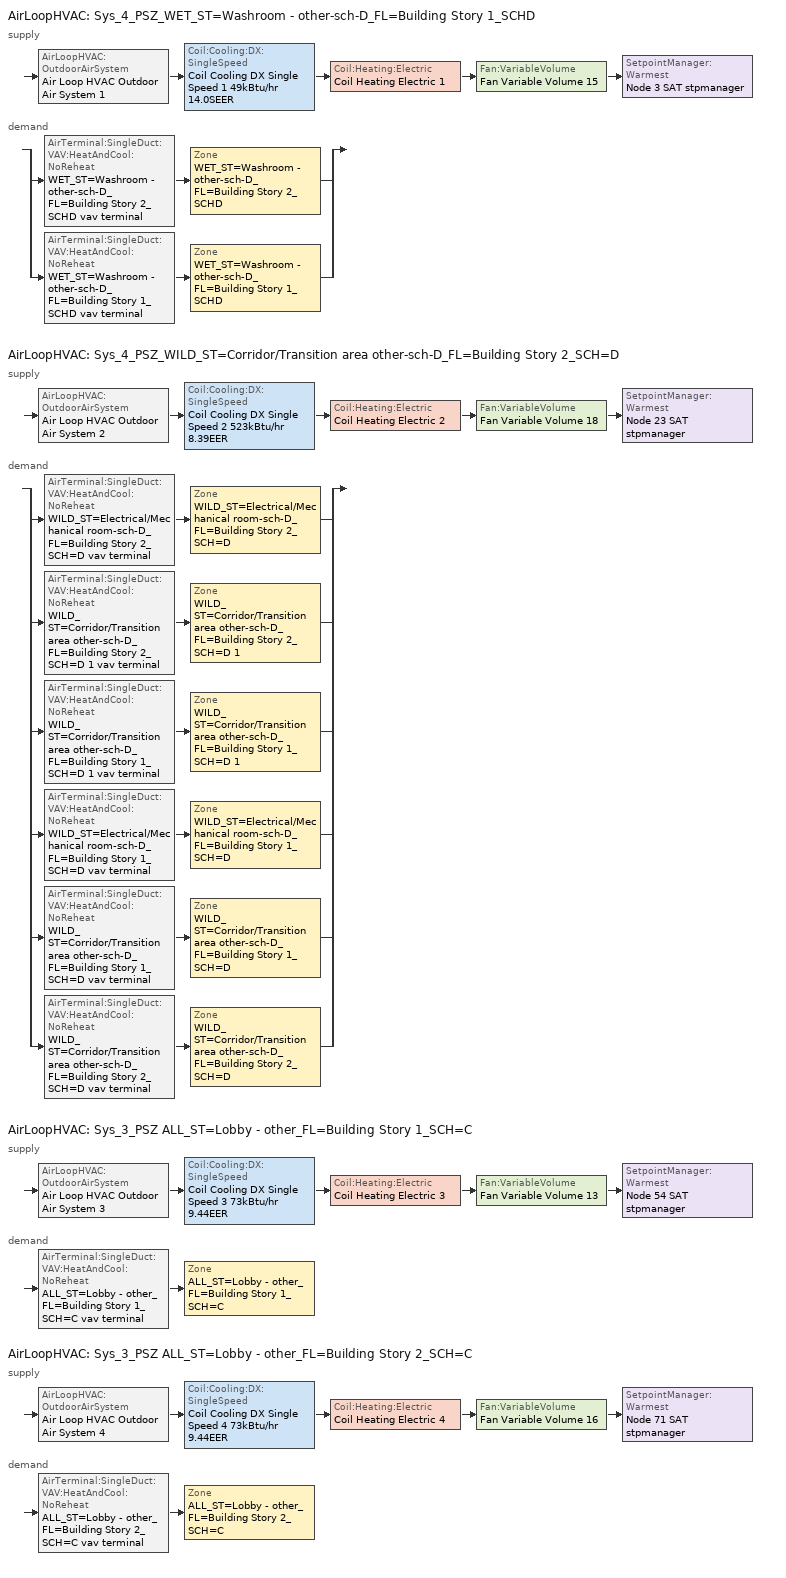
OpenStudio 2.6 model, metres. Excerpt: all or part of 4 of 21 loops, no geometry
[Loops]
AirLoopHVAC 'Sys_4_PSZ_WET_ST=Washroom - other-sch-D_FL=Building Story 1_SCHD'
 supply: AirLoopHVAC:OutdoorAirSystem 'Air Loop HVAC Outdoor Air System 1' > Coil:Cooling:DX:SingleSpeed 'Coil Cooling DX Single Speed 1 49kBtu/hr 14.0SEER' > Coil:Heating:Electric 'Coil Heating Electric 1' > Fan:VariableVolume 'Fan Variable Volume 15' > SetpointManager:Warmest 'Node 3 SAT stpmanager'
 demand: split
  | AirTerminal:SingleDuct:VAV:HeatAndCool:NoReheat 'WET_ST=Washroom - other-sch-D_FL=Building Story 2_SCHD vav terminal' > Zone 'WET_ST=Washroom - other-sch-D_FL=Building Story 2_SCHD'
  | AirTerminal:SingleDuct:VAV:HeatAndCool:NoReheat 'WET_ST=Washroom - other-sch-D_FL=Building Story 1_SCHD vav terminal' > Zone 'WET_ST=Washroom - other-sch-D_FL=Building Story 1_SCHD'
AirLoopHVAC 'Sys_4_PSZ_WILD_ST=Corridor/Transition area other-sch-D_FL=Building Story 2_SCH=D'
 supply: AirLoopHVAC:OutdoorAirSystem 'Air Loop HVAC Outdoor Air System 2' > Coil:Cooling:DX:SingleSpeed 'Coil Cooling DX Single Speed 2 523kBtu/hr 8.39EER' > Coil:Heating:Electric 'Coil Heating Electric 2' > Fan:VariableVolume 'Fan Variable Volume 18' > SetpointManager:Warmest 'Node 23 SAT stpmanager'
 demand: split
  | AirTerminal:SingleDuct:VAV:HeatAndCool:NoReheat 'WILD_ST=Electrical/Mechanical room-sch-D_FL=Building Story 2_SCH=D vav terminal' > Zone 'WILD_ST=Electrical/Mechanical room-sch-D_FL=Building Story 2_SCH=D'
  | AirTerminal:SingleDuct:VAV:HeatAndCool:NoReheat 'WILD_ST=Corridor/Transition area other-sch-D_FL=Building Story 2_SCH=D 1 vav terminal' > Zone 'WILD_ST=Corridor/Transition area other-sch-D_FL=Building Story 2_SCH=D 1'
  | AirTerminal:SingleDuct:VAV:HeatAndCool:NoReheat 'WILD_ST=Corridor/Transition area other-sch-D_FL=Building Story 1_SCH=D 1 vav terminal' > Zone 'WILD_ST=Corridor/Transition area other-sch-D_FL=Building Story 1_SCH=D 1'
  | AirTerminal:SingleDuct:VAV:HeatAndCool:NoReheat 'WILD_ST=Electrical/Mechanical room-sch-D_FL=Building Story 1_SCH=D vav terminal' > Zone 'WILD_ST=Electrical/Mechanical room-sch-D_FL=Building Story 1_SCH=D'
  | AirTerminal:SingleDuct:VAV:HeatAndCool:NoReheat 'WILD_ST=Corridor/Transition area other-sch-D_FL=Building Story 1_SCH=D vav terminal' > Zone 'WILD_ST=Corridor/Transition area other-sch-D_FL=Building Story 1_SCH=D'
  | AirTerminal:SingleDuct:VAV:HeatAndCool:NoReheat 'WILD_ST=Corridor/Transition area other-sch-D_FL=Building Story 2_SCH=D vav terminal' > Zone 'WILD_ST=Corridor/Transition area other-sch-D_FL=Building Story 2_SCH=D'
AirLoopHVAC 'Sys_3_PSZ ALL_ST=Lobby - other_FL=Building Story 1_SCH=C'
 supply: AirLoopHVAC:OutdoorAirSystem 'Air Loop HVAC Outdoor Air System 3' > Coil:Cooling:DX:SingleSpeed 'Coil Cooling DX Single Speed 3 73kBtu/hr 9.44EER' > Coil:Heating:Electric 'Coil Heating Electric 3' > Fan:VariableVolume 'Fan Variable Volume 13' > SetpointManager:Warmest 'Node 54 SAT stpmanager'
 demand: AirTerminal:SingleDuct:VAV:HeatAndCool:NoReheat 'ALL_ST=Lobby - other_FL=Building Story 1_SCH=C vav terminal' > Zone 'ALL_ST=Lobby - other_FL=Building Story 1_SCH=C'
AirLoopHVAC 'Sys_3_PSZ ALL_ST=Lobby - other_FL=Building Story 2_SCH=C'
 supply: AirLoopHVAC:OutdoorAirSystem 'Air Loop HVAC Outdoor Air System 4' > Coil:Cooling:DX:SingleSpeed 'Coil Cooling DX Single Speed 4 73kBtu/hr 9.44EER' > Coil:Heating:Electric 'Coil Heating Electric 4' > Fan:VariableVolume 'Fan Variable Volume 16' > SetpointManager:Warmest 'Node 71 SAT stpmanager'
 demand: AirTerminal:SingleDuct:VAV:HeatAndCool:NoReheat 'ALL_ST=Lobby - other_FL=Building Story 2_SCH=C vav terminal' > Zone 'ALL_ST=Lobby - other_FL=Building Story 2_SCH=C'
[Sizing:Zone] Zone Cooling Design Supply Air Temperature Input Method=SupplyAirTemperature; Zone Cooling Design Supply Air Temperature {C}=13; Zone Cooling Design Supply Air Temperature Difference {deltaC}=11.11; Zone Heating Design Supply Air Temperature Input Method=SupplyAirTemperature; Zone Heating Design Supply Air Temperature {C}=43; Zone Heating Design Supply Air Temperature Difference {deltaC}=11.11; Zone Cooling Design Supply Air Humidity Ratio {kg-H2O/kg-air}=0.0085; Zone Heating Design Supply Air Humidity Ratio {kg-H2O/kg-air}=0.008; Zone Heating Sizing Factor=1.3; Zone Cooling Sizing Factor=1.1; Cooling Design Air Flow Method=DesignDay; Heating Design Air Flow Method=DesignDay; Account for Dedicated Outdoor Air System=No; Dedicated Outdoor Air System Control Strategy=NeutralSupplyAir; Dedicated Outdoor Air Low Setpoint Temperature for Design {C}=autosize; Dedicated Outdoor Air High Setpoint Temperature for Design {C}=autosize
WET_ST=Washroom - other-sch-D_FL=Building Story 1_SCHD; WET_ST=Washroom - other-sch-D_FL=Building Story 2_SCHD; ALL_ST=Lobby - other_FL=Building Story 1_SCH=C; ALL_ST=Lobby - other_FL=Building Story 2_SCH=C; WILD_ST=Corridor/Transition area other-sch-D_FL=Building Story 2_SCH=D; WILD_ST=Corridor/Transition area other-sch-D_FL=Building Story 1_SCH=D; WILD_ST=Corridor/Transition area other-sch-D_FL=Building Story 1_SCH=D 1; WILD_ST=Corridor/Transition area other-sch-D_FL=Building Story 2_SCH=D 1; WILD_ST=Electrical/Mechanical room-sch-D_FL=Building Story 1_SCH=D; WILD_ST=Electrical/Mechanical room-sch-D_FL=Building Story 2_SCH=D
[Zone equipment]
WET_ST=Washroom - other-sch-D_FL=Building Story 1_SCHD: WET_ST=Washroom - other-sch-D_FL=Building Story 1_SCHD erv doas, Zone HVAC Baseboard Convective Electric 1, WET_ST=Washroom - other-sch-D_FL=Building Story 1_SCHD vav terminal
WET_ST=Washroom - other-sch-D_FL=Building Story 2_SCHD: WET_ST=Washroom - other-sch-D_FL=Building Story 2_SCHD erv doas, Zone HVAC Baseboard Convective Electric 2, WET_ST=Washroom - other-sch-D_FL=Building Story 2_SCHD vav terminal
ALL_ST=Lobby - other_FL=Building Story 1_SCH=C: ALL_ST=Lobby - other_FL=Building Story 1_SCH=C erv doas, Zone HVAC Baseboard Convective Electric 9, ALL_ST=Lobby - other_FL=Building Story 1_SCH=C vav terminal
ALL_ST=Lobby - other_FL=Building Story 2_SCH=C: ALL_ST=Lobby - other_FL=Building Story 2_SCH=C erv doas, Zone HVAC Baseboard Convective Electric 10, ALL_ST=Lobby - other_FL=Building Story 2_SCH=C vav terminal
WILD_ST=Corridor/Transition area other-sch-D_FL=Building Story 2_SCH=D: WILD_ST=Corridor/Transition area other-sch-D_FL=Building Story 2_SCH=D erv doas, Zone HVAC Baseboard Convective Electric 3, WILD_ST=Corridor/Transition area other-sch-D_FL=Building Story 2_SCH=D vav terminal
WILD_ST=Corridor/Transition area other-sch-D_FL=Building Story 1_SCH=D: WILD_ST=Corridor/Transition area other-sch-D_FL=Building Story 1_SCH=D erv doas, Zone HVAC Baseboard Convective Electric 4, WILD_ST=Corridor/Transition area other-sch-D_FL=Building Story 1_SCH=D vav terminal
WILD_ST=Corridor/Transition area other-sch-D_FL=Building Story 1_SCH=D 1: WILD_ST=Corridor/Transition area other-sch-D_FL=Building Story 1_SCH=D 1 erv doas, Zone HVAC Baseboard Convective Electric 5, WILD_ST=Corridor/Transition area other-sch-D_FL=Building Story 1_SCH=D 1 vav terminal
WILD_ST=Corridor/Transition area other-sch-D_FL=Building Story 2_SCH=D 1: WILD_ST=Corridor/Transition area other-sch-D_FL=Building Story 2_SCH=D 1 erv doas, Zone HVAC Baseboard Convective Electric 6, WILD_ST=Corridor/Transition area other-sch-D_FL=Building Story 2_SCH=D 1 vav terminal
WILD_ST=Electrical/Mechanical room-sch-D_FL=Building Story 1_SCH=D: WILD_ST=Electrical/Mechanical room-sch-D_FL=Building Story 1_SCH=D erv doas, Zone HVAC Baseboard Convective Electric 7, WILD_ST=Electrical/Mechanical room-sch-D_FL=Building Story 1_SCH=D vav terminal
WILD_ST=Electrical/Mechanical room-sch-D_FL=Building Story 2_SCH=D: WILD_ST=Electrical/Mechanical room-sch-D_FL=Building Story 2_SCH=D erv doas, Zone HVAC Baseboard Convective Electric 8, WILD_ST=Electrical/Mechanical room-sch-D_FL=Building Story 2_SCH=D vav terminal
[AirLoopHVAC] Design Supply Air Flow Rate {m3/s}=AutoSize
Name | Availability Schedule
Sys_4_PSZ_WET_ST=Washroom - other-sch-D_FL=Building Story 1_SCHD | Sys_4_PSZ_WET_ST=Washroom - other-sch-D_FL=Building Story 1_SCHD Occ Sch
Sys_4_PSZ_WILD_ST=Corridor/Transition area other-sch-D_FL=Building Story 2_SCH=D | Sys_4_PSZ_WILD_ST=Corridor/Transition area other-sch-D_FL=Building Story 2_SCH=D Occ Sch
Sys_3_PSZ ALL_ST=Lobby - other_FL=Building Story 1_SCH=C | Sys_3_PSZ ALL_ST=Lobby - other_FL=Building Story 1_SCH=C Occ Sch
Sys_3_PSZ ALL_ST=Lobby - other_FL=Building Story 2_SCH=C | Sys_3_PSZ ALL_ST=Lobby - other_FL=Building Story 2_SCH=C Occ Sch
[Sizing:System] Type of Load to Size On=Sensible; Design Outdoor Air Flow Rate {m3/s}=Autosize; Minimum System Air Flow Ratio=1; Preheat Design Temperature {C}=7; Preheat Design Humidity Ratio {kg-H2O/kg-Air}=0.008; Precool Design Temperature {C}=13; Precool Design Humidity Ratio {kg-H2O/kg-Air}=0.008; Central Cooling Design Supply Air Temperature {C}=13; Central Heating Design Supply Air Temperature {C}=43; Sizing Option=NonCoincident; 100% Outdoor Air in Cooling=No; 100% Outdoor Air in Heating=No; Central Cooling Design Supply Air Humidity Ratio {kg-H2O/kg-Air}=0.0085; Central Heating Design Supply Air Humidity Ratio {kg-H2O/kg-Air}=0.008; Cooling Design Air Flow Method=DesignDay; Cooling Design Air Flow Rate {m3/s}=0; Heating Design Air Flow Method=DesignDay; Heating Design Air Flow Rate {m3/s}=0; System Outdoor Air Method=ZoneSum; Zone Maximum Outdoor Air Fraction=1; Cooling Supply Air Flow Rate Per Floor Area {m3/s-m2}=0.00996765; Cooling Fraction of Autosized Cooling Supply Air Flow Rate=1; Cooling Supply Air Flow Rate Per Unit Cooling Capacity {m3/s-W}=3.94755e-05; Heating Supply Air Flow Rate Per Floor Area {m3/s-m2}=0.00996765; Heating Fraction of Autosized Heating Supply Air Flow Rate=1; Heating Fraction of Autosized Cooling Supply Air Flow Rate=1; Heating Supply Air Flow Rate Per Unit Heating Capacity {m3/s-W}=3.15882e-05; Cooling Design Capacity Method=CoolingDesignCapacity; Cooling Design Capacity {W}=autosize; Cooling Design Capacity Per Floor Area {W/m2}=234.7; Fraction of Autosized Cooling Design Capacity=1; Heating Design Capacity Method=HeatingDesignCapacity; Heating Design Capacity {W}=autosize; Heating Design Capacity Per Floor Area {W/m2}=157; Fraction of Autosized Heating Design Capacity=1; Central Cooling Capacity Control Method=OnOff
Sys_4_PSZ_WET_ST=Washroom - other-sch-D_FL=Building Story 1_SCHD; Sys_4_PSZ_WILD_ST=Corridor/Transition area other-sch-D_FL=Building Story 2_SCH=D; Sys_3_PSZ ALL_ST=Lobby - other_FL=Building Story 1_SCH=C; Sys_3_PSZ ALL_ST=Lobby - other_FL=Building Story 2_SCH=C
[Coil:Heating:Electric] Availability Schedule=Always On Discrete
Coil Heating Electric 1; Coil Heating Electric 2; Coil Heating Electric 3; Coil Heating Electric 4
[Coil:Cooling:DX:SingleSpeed] Availability Schedule=Always On Discrete; Rated Total Cooling Capacity {W}=autosize; Rated Sensible Heat Ratio=autosize; Rated Air Flow Rate {m3/s}=autosize; Rated Evaporator Fan Power Per Volume Flow Rate {W/(m3/s)}=773.3; Total Cooling Capacity Function of Temperature Curve=DXCOOL-NECB2011-REF-CAPFT; Total Cooling Capacity Function of Flow Fraction Curve=DXCOOL-NECB2011-REF-CAPFFLOW; Energy Input Ratio Function of Temperature Curve=DXCOOL-NECB2011-REF-COOLEIRFT; Energy Input Ratio Function of Flow Fraction Curve=DXCOOL-NECB2011-REF-COOLEIRFFLOW; Part Load Fraction Correlation Curve=DXCOOL-NECB2011-REF-COOLPLFFPLR; Condenser Type=AirCooled; Evaporative Condenser Effectiveness=0; Evaporative Condenser Air Flow Rate {m3/s}=Autosize; Evaporative Condenser Pump Rated Power Consumption {W}=Autosize; Crankcase Heater Capacity {W}=0; Maximum Outdoor Dry-Bulb Temperature for Crankcase Heater Operation {C}=0; Basin Heater Capacity {W/K}=0; Basin Heater Setpoint Temperature {C}=10
Name | Rated COP {W/W}
Coil Cooling DX Single Speed 1 49kBtu/hr 14.0SEER | 3.8248
Coil Cooling DX Single Speed 2 523kBtu/hr 8.39EER | 3.17999
Coil Cooling DX Single Speed 3 73kBtu/hr 9.44EER; Coil Cooling DX Single Speed 4 73kBtu/hr 9.44EER | 3.24491
[Controller:OutdoorAir] Minimum Outdoor Air Flow Rate {m3/s}=0; Maximum Outdoor Air Flow Rate {m3/s}=0; Economizer Control Action Type=ModulateFlow; Lockout Type=NoLockout; Minimum Limit Type=FixedMinimum; High Humidity Control=No; Heat Recovery Bypass Control Type=BypassWhenOAFlowGreaterThanMinimum
Name | Economizer Control Type | Economizer Maximum Limit Dry-Bulb Temperature {C} | Economizer Maximum Limit Enthalpy {J/kg} | Economizer Minimum Limit Dry-Bulb Temperature {C} | Minimum Outdoor Air Schedule | Controller Mechanical Ventilation
Controller Outdoor Air 1 | NoEconomizer | 28 | 64000 | -100 | Sys_4_PSZ_WET_ST=Washroom - other-sch-D_FL=Building Story 1_SCHD Occ Sch | Controller Mechanical Ventilation 1
Controller Outdoor Air 2 | DifferentialEnthalpy |  |  |  | Sys_4_PSZ_WILD_ST=Corridor/Transition area other-sch-D_FL=Building Story 2_SCH=D Occ Sch | Controller Mechanical Ventilation 2
Controller Outdoor Air 3 | DifferentialEnthalpy |  |  |  | Sys_3_PSZ ALL_ST=Lobby - other_FL=Building Story 1_SCH=C Occ Sch | Controller Mechanical Ventilation 3
Controller Outdoor Air 4 | DifferentialEnthalpy |  |  |  | Sys_3_PSZ ALL_ST=Lobby - other_FL=Building Story 2_SCH=C Occ Sch | Controller Mechanical Ventilation 4
[Controller:MechanicalVentilation] Availability Schedule=Always On Discrete; System Outdoor Air Method=ZoneSum
Controller Mechanical Ventilation 1; Controller Mechanical Ventilation 2; Controller Mechanical Ventilation 3; Controller Mechanical Ventilation 4
[AirLoopHVAC:OutdoorAirSystem]
Name | Controller
Air Loop HVAC Outdoor Air System 1 | Controller Outdoor Air 1
Air Loop HVAC Outdoor Air System 2 | Controller Outdoor Air 2
Air Loop HVAC Outdoor Air System 3 | Controller Outdoor Air 3
Air Loop HVAC Outdoor Air System 4 | Controller Outdoor Air 4
[ZoneHVAC:Baseboard:Convective:Electric] Availability Schedule=Always On Discrete; Nominal Capacity {W}=autosize; Efficiency=1
Zone HVAC Baseboard Convective Electric 1; Zone HVAC Baseboard Convective Electric 2; Zone HVAC Baseboard Convective Electric 3; Zone HVAC Baseboard Convective Electric 4; Zone HVAC Baseboard Convective Electric 5; Zone HVAC Baseboard Convective Electric 6; Zone HVAC Baseboard Convective Electric 7; Zone HVAC Baseboard Convective Electric 8; Zone HVAC Baseboard Convective Electric 9; Zone HVAC Baseboard Convective Electric 10
[HeatExchanger:AirToAir:SensibleAndLatent] Availability Schedule=Always On Discrete; Nominal Supply Air Flow Rate {m3/s}=autosize; Sensible Effectiveness at 100% Heating Air Flow=0.9; Latent Effectiveness at 100% Heating Air Flow=0.9; Sensible Effectiveness at 75% Heating Air Flow=0.9; Latent Effectiveness at 75% Heating Air Flow=0.9; Sensible Effectiveness at 100% Cooling Air Flow=0.9; Latent Effectiveness at 100% Cooling Air Flow=0.9; Sensible Effectiveness at 75% Cooling Air Flow=0.9; Latent Effectiveness at 75% Cooling Air Flow=0.9; Heat Exchanger Type=Rotary; Threshold Temperature {C}=-23.3; Initial Defrost Time Fraction=0.167
Name | Nominal Electric Power {W} | Supply Air Outlet Temperature Control | Frost Control Type | Rate of Defrost Time Fraction Increase {1/K} | Economizer Lockout
Sys_3_PSZ ALL_ST=Audience seating area permanent - auditorium_FL=Building Story 1_SCH=C ERV | 2966.94 | Yes | ExhaustOnly | 1.44 | Yes
Sys_3_PSZ ALL_ST=Classroom/Lecture hall/Training room other_FL=Building Story 1_SCH=D ERV; Sys_3_PSZ ALL_ST=Classroom/Lecture hall/Training room other_FL=Building Story 1_SCH=D 3 ERV; Sys_3_PSZ ALL_ST=Classroom/Lecture hall/Training room other_FL=Building Story 2_SCH=D ERV; Sys_3_PSZ ALL_ST=Classroom/Lecture hall/Training room other_FL=Building Story 2_SCH=D 3 ERV | 643.229 | Yes | ExhaustOnly | 1.44 | Yes
Sys_3_PSZ ALL_ST=Classroom/Lecture hall/Training room other_FL=Building Story 1_SCH=D 1 ERV; Sys_3_PSZ ALL_ST=Classroom/Lecture hall/Training room other_FL=Building Story 1_SCH=D 2 ERV; Sys_3_PSZ ALL_ST=Classroom/Lecture hall/Training room other_FL=Building Story 2_SCH=D 1 ERV; Sys_3_PSZ ALL_ST=Classroom/Lecture hall/Training room other_FL=Building Story 2_SCH=D 2 ERV | 2908.29 | Yes | ExhaustOnly | 1.44 | Yes
Sys_3_PSZ ALL_ST=Conference/Meeting/Multi-purpose room_FL=Building Story 1_SCH=C ERV | 755.069 | Yes | ExhaustOnly | 1.44 | Yes
Sys_3_PSZ ALL_ST=Food preparation area_FL=Building Story 1_SCH=B ERV | 262.571 | Yes | ExhaustOnly | 1.44 | Yes
Sys_3_PSZ ALL_ST=Gymnasium/Fitness centre playing area_FL=Building Story 1_SCH=B ERV | 2210.7 | Yes | ExhaustOnly | 1.44 | Yes
Sys_3_PSZ ALL_ST=Gymnasium/Fitness centre playing area_FL=Building Story 1_SCH=B 1 ERV | 1414.65 | Yes | ExhaustOnly | 1.44 | Yes
Sys_3_PSZ ALL_ST=Library reading area_FL=Building Story 2_SCH=C ERV | 570.492 | Yes | ExhaustOnly | 1.44 | Yes
Sys_3_PSZ ALL_ST=Lobby - other_FL=Building Story 1_SCH=C ERV; Sys_3_PSZ ALL_ST=Lobby - other_FL=Building Story 2_SCH=C ERV | 669.997 | Yes | ExhaustOnly | 1.44 | Yes
Sys_3_PSZ ALL_ST=Office enclosed <= 25 m2_FL=Building Story 1_SCH=A ERV; Sys_3_PSZ ALL_ST=Office enclosed <= 25 m2_FL=Building Story 2_SCH=A ERV | 210.944 | Yes | ExhaustOnly | 1.44 | Yes
Sys_4_PSZ_WET_ST=Washroom - other-sch-D_FL=Building Story 1_SCHD ERV | 141.851 | Yes | ExhaustOnly | 1.44 | Yes
Sys_4_PSZ_WILD_ST=Corridor/Transition area other-sch-D_FL=Building Story 2_SCH=D ERV | 1118.1 | Yes | ExhaustOnly | 1.44 | Yes
ALL_ST=Lobby - other_FL=Building Story 1_SCH=C erv hx; ALL_ST=Lobby - other_FL=Building Story 2_SCH=C erv hx | 669.997 | No | ExhaustAirRecirculation | 0.012 | No
WET_ST=Washroom - other-sch-D_FL=Building Story 2_SCHD erv hx; WET_ST=Washroom - other-sch-D_FL=Building Story 1_SCHD erv hx | 95.92574 | No | ExhaustAirRecirculation | 0.012 | No
WILD_ST=Electrical/Mechanical room-sch-D_FL=Building Story 2_SCH=D erv hx; WILD_ST=Electrical/Mechanical room-sch-D_FL=Building Story 1_SCH=D erv hx | 124.793 | No | ExhaustAirRecirculation | 0.012 | No
WILD_ST=Corridor/Transition area other-sch-D_FL=Building Story 2_SCH=D 1 erv hx; WILD_ST=Corridor/Transition area other-sch-D_FL=Building Story 1_SCH=D 1 erv hx | 259.946 | No | ExhaustAirRecirculation | 0.012 | No
WILD_ST=Corridor/Transition area other-sch-D_FL=Building Story 1_SCH=D erv hx; WILD_ST=Corridor/Transition area other-sch-D_FL=Building Story 2_SCH=D erv hx | 299.311 | No | ExhaustAirRecirculation | 0.012 | No
[SetpointManager:OutdoorAirPretreat] Minimum Setpoint Temperature {C}=-99; Maximum Setpoint Temperature {C}=99; Minimum Setpoint Humidity Ratio {kgWater/kgDryAir}=1e-05; Maximum Setpoint Humidity Ratio {kgWater/kgDryAir}=1
Setpoint Manager Outdoor Air Pretreat 1; Setpoint Manager Outdoor Air Pretreat 2; Setpoint Manager Outdoor Air Pretreat 3; Setpoint Manager Outdoor Air Pretreat 4; Setpoint Manager Outdoor Air Pretreat 5; Setpoint Manager Outdoor Air Pretreat 6; Setpoint Manager Outdoor Air Pretreat 7; Setpoint Manager Outdoor Air Pretreat 8; Setpoint Manager Outdoor Air Pretreat 9; Setpoint Manager Outdoor Air Pretreat 10
[Fan:VariableVolume] Availability Schedule=Always On Discrete; Fan Efficiency=0.7; Pressure Rise {Pa}=640; Maximum Flow Rate {m3/s}=Autosize; Fan Power Minimum Flow Rate Input Method=Fraction; Fan Power Minimum Flow Fraction=0.3; Fan Power Minimum Air Flow Rate {m3/s}=0; Motor Efficiency=0.9; Motor In Airstream Fraction=1; Fan Power Coefficient 1=0.0407599; Fan Power Coefficient 2=0.088045; Fan Power Coefficient 3=-0.0729261; Fan Power Coefficient 4=0.94374; Fan Power Coefficient 5=0
Fan Variable Volume 13; Fan Variable Volume 15; Fan Variable Volume 16; Fan Variable Volume 18
[SetpointManager:Warmest] Control Variable=Temperature; Minimum Setpoint Temperature {C}=12; Maximum Setpoint Temperature {C}=35; Strategy=MaximumTemperature
Node 54 SAT stpmanager; Node 3 SAT stpmanager; Node 71 SAT stpmanager; Node 23 SAT stpmanager
[AirTerminal:SingleDuct:VAV:HeatAndCool:NoReheat] Availability Schedule=Always On Discrete; Maximum Air Flow Rate {m3/s}=autosize; Zone Minimum Air Flow Fraction=0.05
ALL_ST=Lobby - other_FL=Building Story 1_SCH=C vav terminal; WET_ST=Washroom - other-sch-D_FL=Building Story 2_SCHD vav terminal; WET_ST=Washroom - other-sch-D_FL=Building Story 1_SCHD vav terminal; ALL_ST=Lobby - other_FL=Building Story 2_SCH=C vav terminal; WILD_ST=Electrical/Mechanical room-sch-D_FL=Building Story 2_SCH=D vav terminal; WILD_ST=Corridor/Transition area other-sch-D_FL=Building Story 2_SCH=D 1 vav terminal; WILD_ST=Corridor/Transition area other-sch-D_FL=Building Story 1_SCH=D 1 vav terminal; WILD_ST=Electrical/Mechanical room-sch-D_FL=Building Story 1_SCH=D vav terminal; WILD_ST=Corridor/Transition area other-sch-D_FL=Building Story 1_SCH=D vav terminal; WILD_ST=Corridor/Transition area other-sch-D_FL=Building Story 2_SCH=D vav terminal
[ZoneHVAC:EnergyRecoveryVentilator:Controller] Temperature High Limit {C}=19; Temperature Low Limit {C}=13; Exhaust Air Temperature Limit=NoExhaustAirTemperatureLimit; Exhaust Air Enthalpy Limit=NoExhaustAirEnthalpyLimit; Time of Day Economizer Flow Control Schedule=Always Off Discrete; High Humidity Control Flag=No; High Humidity Outdoor Air Flow Ratio=1; Control High Indoor Humidity Based on Outdoor Humidity Ratio=Yes
Name | Electronic Enthalpy Limit Curve
ALL_ST=Lobby - other_FL=Building Story 1_SCH=C erv contr | Curve Cubic 15
WET_ST=Washroom - other-sch-D_FL=Building Story 2_SCHD erv contr | Curve Cubic 17
WET_ST=Washroom - other-sch-D_FL=Building Story 1_SCHD erv contr | Curve Cubic 18
ALL_ST=Lobby - other_FL=Building Story 2_SCH=C erv contr | Curve Cubic 19
WILD_ST=Electrical/Mechanical room-sch-D_FL=Building Story 2_SCH=D erv contr | Curve Cubic 21
WILD_ST=Corridor/Transition area other-sch-D_FL=Building Story 2_SCH=D 1 erv contr | Curve Cubic 22
WILD_ST=Corridor/Transition area other-sch-D_FL=Building Story 1_SCH=D 1 erv contr | Curve Cubic 23
WILD_ST=Electrical/Mechanical room-sch-D_FL=Building Story 1_SCH=D erv contr | Curve Cubic 24
WILD_ST=Corridor/Transition area other-sch-D_FL=Building Story 1_SCH=D erv contr | Curve Cubic 25
WILD_ST=Corridor/Transition area other-sch-D_FL=Building Story 2_SCH=D erv contr | Curve Cubic 26
[Fan:OnOff] Availability Schedule=Always On Discrete; Fan Efficiency=0.75; Pressure Rise {Pa}=200; Maximum Flow Rate {m3/s}=autosize; Motor Efficiency=0.9; Motor In Airstream Fraction=1
Name | Fan Power Ratio Function of Speed Ratio Curve | Fan Efficiency Ratio Function of Speed Ratio Curve
ALL_ST=Lobby - other_FL=Building Story 1_SCH=C erv sup fan | Fan On Off Power Curve 26 | Fan On Off Efficiency Curve 26
ALL_ST=Lobby - other_FL=Building Story 1_SCH=C erv exh fan | Fan On Off Power Curve 27 | Fan On Off Efficiency Curve 27
WET_ST=Washroom - other-sch-D_FL=Building Story 2_SCHD erv sup fan | Fan On Off Power Curve 30 | Fan On Off Efficiency Curve 30
WET_ST=Washroom - other-sch-D_FL=Building Story 2_SCHD erv exh fan | Fan On Off Power Curve 31 | Fan On Off Efficiency Curve 31
WET_ST=Washroom - other-sch-D_FL=Building Story 1_SCHD erv sup fan | Fan On Off Power Curve 32 | Fan On Off Efficiency Curve 32
WET_ST=Washroom - other-sch-D_FL=Building Story 1_SCHD erv exh fan | Fan On Off Power Curve 33 | Fan On Off Efficiency Curve 33
ALL_ST=Lobby - other_FL=Building Story 2_SCH=C erv sup fan | Fan On Off Power Curve 34 | Fan On Off Efficiency Curve 34
ALL_ST=Lobby - other_FL=Building Story 2_SCH=C erv exh fan | Fan On Off Power Curve 35 | Fan On Off Efficiency Curve 35
WILD_ST=Electrical/Mechanical room-sch-D_FL=Building Story 2_SCH=D erv sup fan | Fan On Off Power Curve 38 | Fan On Off Efficiency Curve 38
WILD_ST=Electrical/Mechanical room-sch-D_FL=Building Story 2_SCH=D erv exh fan | Fan On Off Power Curve 39 | Fan On Off Efficiency Curve 39
WILD_ST=Corridor/Transition area other-sch-D_FL=Building Story 2_SCH=D 1 erv sup fan | Fan On Off Power Curve 40 | Fan On Off Efficiency Curve 40
WILD_ST=Corridor/Transition area other-sch-D_FL=Building Story 2_SCH=D 1 erv exh fan | Fan On Off Power Curve 41 | Fan On Off Efficiency Curve 41
WILD_ST=Corridor/Transition area other-sch-D_FL=Building Story 1_SCH=D 1 erv sup fan | Fan On Off Power Curve 42 | Fan On Off Efficiency Curve 42
WILD_ST=Corridor/Transition area other-sch-D_FL=Building Story 1_SCH=D 1 erv exh fan | Fan On Off Power Curve 43 | Fan On Off Efficiency Curve 43
WILD_ST=Electrical/Mechanical room-sch-D_FL=Building Story 1_SCH=D erv sup fan | Fan On Off Power Curve 44 | Fan On Off Efficiency Curve 44
WILD_ST=Electrical/Mechanical room-sch-D_FL=Building Story 1_SCH=D erv exh fan | Fan On Off Power Curve 45 | Fan On Off Efficiency Curve 45
WILD_ST=Corridor/Transition area other-sch-D_FL=Building Story 1_SCH=D erv sup fan | Fan On Off Power Curve 46 | Fan On Off Efficiency Curve 46
WILD_ST=Corridor/Transition area other-sch-D_FL=Building Story 1_SCH=D erv exh fan | Fan On Off Power Curve 47 | Fan On Off Efficiency Curve 47
WILD_ST=Corridor/Transition area other-sch-D_FL=Building Story 2_SCH=D erv sup fan | Fan On Off Power Curve 48 | Fan On Off Efficiency Curve 48
WILD_ST=Corridor/Transition area other-sch-D_FL=Building Story 2_SCH=D erv exh fan | Fan On Off Power Curve 49 | Fan On Off Efficiency Curve 49
[ZoneHVAC:EnergyRecoveryVentilator] Supply Air Flow Rate {m3/s}=autosize; Exhaust Air Flow Rate {m3/s}=autosize; Ventilation Rate per Occupant {m3/s-person}=0
Name | Availability Schedule | Heat Exchanger | Supply Air Fan | Exhaust Air Fan | Controller | Ventilation Rate per Unit Floor Area {m3/s-m2}
ALL_ST=Lobby - other_FL=Building Story 1_SCH=C erv doas | Sys_3_PSZ ALL_ST=Lobby - other_FL=Building Story 1_SCH=C Occ Sch | ALL_ST=Lobby - other_FL=Building Story 1_SCH=C erv hx | ALL_ST=Lobby - other_FL=Building Story 1_SCH=C erv sup fan | ALL_ST=Lobby - other_FL=Building Story 1_SCH=C erv exh fan | ALL_ST=Lobby - other_FL=Building Story 1_SCH=C erv contr | 0.0041148
WET_ST=Washroom - other-sch-D_FL=Building Story 2_SCHD erv doas | Sys_4_PSZ_WET_ST=Washroom - other-sch-D_FL=Building Story 1_SCHD Occ Sch | WET_ST=Washroom - other-sch-D_FL=Building Story 2_SCHD erv hx | WET_ST=Washroom - other-sch-D_FL=Building Story 2_SCHD erv sup fan | WET_ST=Washroom - other-sch-D_FL=Building Story 2_SCHD erv exh fan | WET_ST=Washroom - other-sch-D_FL=Building Story 2_SCHD erv contr | 0.0003048
WET_ST=Washroom - other-sch-D_FL=Building Story 1_SCHD erv doas | Sys_4_PSZ_WET_ST=Washroom - other-sch-D_FL=Building Story 1_SCHD Occ Sch | WET_ST=Washroom - other-sch-D_FL=Building Story 1_SCHD erv hx | WET_ST=Washroom - other-sch-D_FL=Building Story 1_SCHD erv sup fan | WET_ST=Washroom - other-sch-D_FL=Building Story 1_SCHD erv exh fan | WET_ST=Washroom - other-sch-D_FL=Building Story 1_SCHD erv contr | 0.0003048
ALL_ST=Lobby - other_FL=Building Story 2_SCH=C erv doas | Sys_3_PSZ ALL_ST=Lobby - other_FL=Building Story 2_SCH=C Occ Sch | ALL_ST=Lobby - other_FL=Building Story 2_SCH=C erv hx | ALL_ST=Lobby - other_FL=Building Story 2_SCH=C erv sup fan | ALL_ST=Lobby - other_FL=Building Story 2_SCH=C erv exh fan | ALL_ST=Lobby - other_FL=Building Story 2_SCH=C erv contr | 0.0041148
WILD_ST=Electrical/Mechanical room-sch-D_FL=Building Story 2_SCH=D erv doas | Sys_4_PSZ_WILD_ST=Corridor/Transition area other-sch-D_FL=Building Story 2_SCH=D Occ Sch | WILD_ST=Electrical/Mechanical room-sch-D_FL=Building Story 2_SCH=D erv hx | WILD_ST=Electrical/Mechanical room-sch-D_FL=Building Story 2_SCH=D erv sup fan | WILD_ST=Electrical/Mechanical room-sch-D_FL=Building Story 2_SCH=D erv exh fan | WILD_ST=Electrical/Mechanical room-sch-D_FL=Building Story 2_SCH=D erv contr | 0.0003048
WILD_ST=Corridor/Transition area other-sch-D_FL=Building Story 2_SCH=D 1 erv doas | Sys_4_PSZ_WILD_ST=Corridor/Transition area other-sch-D_FL=Building Story 2_SCH=D Occ Sch | WILD_ST=Corridor/Transition area other-sch-D_FL=Building Story 2_SCH=D 1 erv hx | WILD_ST=Corridor/Transition area other-sch-D_FL=Building Story 2_SCH=D 1 erv sup fan | WILD_ST=Corridor/Transition area other-sch-D_FL=Building Story 2_SCH=D 1 erv exh fan | WILD_ST=Corridor/Transition area other-sch-D_FL=Building Story 2_SCH=D 1 erv contr | 0.0003048
WILD_ST=Corridor/Transition area other-sch-D_FL=Building Story 1_SCH=D 1 erv doas | Sys_4_PSZ_WILD_ST=Corridor/Transition area other-sch-D_FL=Building Story 2_SCH=D Occ Sch | WILD_ST=Corridor/Transition area other-sch-D_FL=Building Story 1_SCH=D 1 erv hx | WILD_ST=Corridor/Transition area other-sch-D_FL=Building Story 1_SCH=D 1 erv sup fan | WILD_ST=Corridor/Transition area other-sch-D_FL=Building Story 1_SCH=D 1 erv exh fan | WILD_ST=Corridor/Transition area other-sch-D_FL=Building Story 1_SCH=D 1 erv contr | 0.0003048
WILD_ST=Electrical/Mechanical room-sch-D_FL=Building Story 1_SCH=D erv doas | Sys_4_PSZ_WILD_ST=Corridor/Transition area other-sch-D_FL=Building Story 2_SCH=D Occ Sch | WILD_ST=Electrical/Mechanical room-sch-D_FL=Building Story 1_SCH=D erv hx | WILD_ST=Electrical/Mechanical room-sch-D_FL=Building Story 1_SCH=D erv sup fan | WILD_ST=Electrical/Mechanical room-sch-D_FL=Building Story 1_SCH=D erv exh fan | WILD_ST=Electrical/Mechanical room-sch-D_FL=Building Story 1_SCH=D erv contr | 0.0003048
WILD_ST=Corridor/Transition area other-sch-D_FL=Building Story 1_SCH=D erv doas | Sys_4_PSZ_WILD_ST=Corridor/Transition area other-sch-D_FL=Building Story 2_SCH=D Occ Sch | WILD_ST=Corridor/Transition area other-sch-D_FL=Building Story 1_SCH=D erv hx | WILD_ST=Corridor/Transition area other-sch-D_FL=Building Story 1_SCH=D erv sup fan | WILD_ST=Corridor/Transition area other-sch-D_FL=Building Story 1_SCH=D erv exh fan | WILD_ST=Corridor/Transition area other-sch-D_FL=Building Story 1_SCH=D erv contr | 0.0003048
WILD_ST=Corridor/Transition area other-sch-D_FL=Building Story 2_SCH=D erv doas | Sys_4_PSZ_WILD_ST=Corridor/Transition area other-sch-D_FL=Building Story 2_SCH=D Occ Sch | WILD_ST=Corridor/Transition area other-sch-D_FL=Building Story 2_SCH=D erv hx | WILD_ST=Corridor/Transition area other-sch-D_FL=Building Story 2_SCH=D erv sup fan | WILD_ST=Corridor/Transition area other-sch-D_FL=Building Story 2_SCH=D erv exh fan | WILD_ST=Corridor/Transition area other-sch-D_FL=Building Story 2_SCH=D erv contr | 0.0003048
[Schedule:Ruleset]
Name | Default Day Schedule | Summer Design Day Schedule | Winter Design Day Schedule
Sys_3_PSZ ALL_ST=Lobby - other_FL=Building Story 1_SCH=C Occ Sch | Sys_3_PSZ ALL_ST=Lobby - other_FL=Building Story 1_SCH=C Occ Sch Default | Sys_3_PSZ ALL_ST=Lobby - other_FL=Building Story 1_SCH=C Occ Sch Summer Design Day | Sys_3_PSZ ALL_ST=Lobby - other_FL=Building Story 1_SCH=C Occ Sch Winter Design Day
Sys_3_PSZ ALL_ST=Lobby - other_FL=Building Story 2_SCH=C Occ Sch | Sys_3_PSZ ALL_ST=Lobby - other_FL=Building Story 2_SCH=C Occ Sch Default | Sys_3_PSZ ALL_ST=Lobby - other_FL=Building Story 2_SCH=C Occ Sch Summer Design Day | Sys_3_PSZ ALL_ST=Lobby - other_FL=Building Story 2_SCH=C Occ Sch Winter Design Day
Sys_4_PSZ_WET_ST=Washroom - other-sch-D_FL=Building Story 1_SCHD Occ Sch | Sys_4_PSZ_WET_ST=Washroom - other-sch-D_FL=Building Story 1_SCHD Occ Sch Default | Sys_4_PSZ_WET_ST=Washroom - other-sch-D_FL=Building Story 1_SCHD Occ Sch Summer Design Day | Sys_4_PSZ_WET_ST=Washroom - other-sch-D_FL=Building Story 1_SCHD Occ Sch Winter Design Day
Sys_4_PSZ_WILD_ST=Corridor/Transition area other-sch-D_FL=Building Story 2_SCH=D Occ Sch | Sys_4_PSZ_WILD_ST=Corridor/Transition area other-sch-D_FL=Building Story 2_SCH=D Occ Sch Default | Sys_4_PSZ_WILD_ST=Corridor/Transition area other-sch-D_FL=Building Story 2_SCH=D Occ Sch Summer Design Day | Sys_4_PSZ_WILD_ST=Corridor/Transition area other-sch-D_FL=Building Story 2_SCH=D Occ Sch Winter Design Day
[Schedule:Day]
Sys_3_PSZ ALL_ST=Lobby - other_FL=Building Story 1_SCH=C Occ Sch Default; Sys_3_PSZ ALL_ST=Lobby - other_FL=Building Story 1_SCH=C Occ Sch Winter Design Day; Sys_3_PSZ ALL_ST=Lobby - other_FL=Building Story 1_SCH=C Occ Sch Summer Design Day; Sys_3_PSZ ALL_ST=Lobby - other_FL=Building Story 2_SCH=C Occ Sch Default; Sys_3_PSZ ALL_ST=Lobby - other_FL=Building Story 2_SCH=C Occ Sch Winter Design Day; Sys_3_PSZ ALL_ST=Lobby - other_FL=Building Story 2_SCH=C Occ Sch Summer Design Day; Sys_4_PSZ_WET_ST=Washroom - other-sch-D_FL=Building Story 1_SCHD Occ Sch Default; Sys_4_PSZ_WET_ST=Washroom - other-sch-D_FL=Building Story 1_SCHD Occ Sch Winter Design Day; Sys_4_PSZ_WET_ST=Washroom - other-sch-D_FL=Building Story 1_SCHD Occ Sch Summer Design Day; Sys_4_PSZ_WILD_ST=Corridor/Transition area other-sch-D_FL=Building Story 2_SCH=D Occ Sch Default; Sys_4_PSZ_WILD_ST=Corridor/Transition area other-sch-D_FL=Building Story 2_SCH=D Occ Sch Winter Design Day; Sys_4_PSZ_WILD_ST=Corridor/Transition area other-sch-D_FL=Building Story 2_SCH=D Occ Sch Summer Design Day: 24, 0, 1
Sys_3_PSZ ALL_ST=Lobby - other_FL=Building Story 1_SCH=C Occ Sch Monday; Sys_3_PSZ ALL_ST=Lobby - other_FL=Building Story 1_SCH=C Occ Sch Tuesday; Sys_3_PSZ ALL_ST=Lobby - other_FL=Building Story 1_SCH=C Occ Sch Wednesday; Sys_3_PSZ ALL_ST=Lobby - other_FL=Building Story 1_SCH=C Occ Sch Thursday; Sys_3_PSZ ALL_ST=Lobby - other_FL=Building Story 1_SCH=C Occ Sch Friday; Sys_3_PSZ ALL_ST=Lobby - other_FL=Building Story 1_SCH=C Occ Sch Saturday; Sys_3_PSZ ALL_ST=Lobby - other_FL=Building Story 2_SCH=C Occ Sch Monday; Sys_3_PSZ ALL_ST=Lobby - other_FL=Building Story 2_SCH=C Occ Sch Tuesday; Sys_3_PSZ ALL_ST=Lobby - other_FL=Building Story 2_SCH=C Occ Sch Wednesday; Sys_3_PSZ ALL_ST=Lobby - other_FL=Building Story 2_SCH=C Occ Sch Thursday; Sys_3_PSZ ALL_ST=Lobby - other_FL=Building Story 2_SCH=C Occ Sch Friday; Sys_3_PSZ ALL_ST=Lobby - other_FL=Building Story 2_SCH=C Occ Sch Saturday: 9, 0, 0, 21, 0, 1, 24, 0, 0
Sys_3_PSZ ALL_ST=Lobby - other_FL=Building Story 1_SCH=C Occ Sch Sunday; Sys_3_PSZ ALL_ST=Lobby - other_FL=Building Story 2_SCH=C Occ Sch Sunday: 9, 0, 0, 19, 0, 1, 24, 0, 0
Sys_4_PSZ_WET_ST=Washroom - other-sch-D_FL=Building Story 1_SCHD Occ Sch Monday; Sys_4_PSZ_WET_ST=Washroom - other-sch-D_FL=Building Story 1_SCHD Occ Sch Tuesday; Sys_4_PSZ_WET_ST=Washroom - other-sch-D_FL=Building Story 1_SCHD Occ Sch Wednesday; Sys_4_PSZ_WET_ST=Washroom - other-sch-D_FL=Building Story 1_SCHD Occ Sch Thursday; Sys_4_PSZ_WET_ST=Washroom - other-sch-D_FL=Building Story 1_SCHD Occ Sch Friday; Sys_4_PSZ_WILD_ST=Corridor/Transition area other-sch-D_FL=Building Story 2_SCH=D Occ Sch Monday; Sys_4_PSZ_WILD_ST=Corridor/Transition area other-sch-D_FL=Building Story 2_SCH=D Occ Sch Tuesday; Sys_4_PSZ_WILD_ST=Corridor/Transition area other-sch-D_FL=Building Story 2_SCH=D Occ Sch Wednesday; Sys_4_PSZ_WILD_ST=Corridor/Transition area other-sch-D_FL=Building Story 2_SCH=D Occ Sch Thursday; Sys_4_PSZ_WILD_ST=Corridor/Transition area other-sch-D_FL=Building Story 2_SCH=D Occ Sch Friday: 9, 0, 0, 18, 0, 1, 19, 0, 0, 22, 0, 1, 24, 0, 0
Sys_4_PSZ_WET_ST=Washroom - other-sch-D_FL=Building Story 1_SCHD Occ Sch Saturday; Sys_4_PSZ_WET_ST=Washroom - other-sch-D_FL=Building Story 1_SCHD Occ Sch Sunday; Sys_4_PSZ_WILD_ST=Corridor/Transition area other-sch-D_FL=Building Story 2_SCH=D Occ Sch Saturday; Sys_4_PSZ_WILD_ST=Corridor/Transition area other-sch-D_FL=Building Story 2_SCH=D Occ Sch Sunday: 24, 0, 0
[Schedule:Rule] Date Specification Type=DateRange; Start Month=1; Start Day=1; End Month=12
Name | Schedule Ruleset | Rule Order | Day Schedule | Apply Monday | End Day | Apply Tuesday | Apply Wednesday | Apply Thursday | Apply Friday | Apply Saturday | Apply Sunday
Sys_3_PSZ ALL_ST=Lobby - other_FL=Building Story 1_SCH=C Occ Sch Monday Rule | Sys_3_PSZ ALL_ST=Lobby - other_FL=Building Story 1_SCH=C Occ Sch | 6 | Sys_3_PSZ ALL_ST=Lobby - other_FL=Building Story 1_SCH=C Occ Sch Monday | Yes | 25
Sys_3_PSZ ALL_ST=Lobby - other_FL=Building Story 1_SCH=C Occ Sch Tuesday Rule | Sys_3_PSZ ALL_ST=Lobby - other_FL=Building Story 1_SCH=C Occ Sch | 5 | Sys_3_PSZ ALL_ST=Lobby - other_FL=Building Story 1_SCH=C Occ Sch Tuesday |  | 26 | Yes
Sys_3_PSZ ALL_ST=Lobby - other_FL=Building Story 1_SCH=C Occ Sch Wednesday Rule | Sys_3_PSZ ALL_ST=Lobby - other_FL=Building Story 1_SCH=C Occ Sch | 4 | Sys_3_PSZ ALL_ST=Lobby - other_FL=Building Story 1_SCH=C Occ Sch Wednesday |  | 27 |  | Yes
Sys_3_PSZ ALL_ST=Lobby - other_FL=Building Story 1_SCH=C Occ Sch Thursday Rule | Sys_3_PSZ ALL_ST=Lobby - other_FL=Building Story 1_SCH=C Occ Sch | 3 | Sys_3_PSZ ALL_ST=Lobby - other_FL=Building Story 1_SCH=C Occ Sch Thursday |  | 28 |  |  | Yes
Sys_3_PSZ ALL_ST=Lobby - other_FL=Building Story 1_SCH=C Occ Sch Friday Rule | Sys_3_PSZ ALL_ST=Lobby - other_FL=Building Story 1_SCH=C Occ Sch | 2 | Sys_3_PSZ ALL_ST=Lobby - other_FL=Building Story 1_SCH=C Occ Sch Friday |  | 29 |  |  |  | Yes
Sys_3_PSZ ALL_ST=Lobby - other_FL=Building Story 1_SCH=C Occ Sch Saturday Rule | Sys_3_PSZ ALL_ST=Lobby - other_FL=Building Story 1_SCH=C Occ Sch | 1 | Sys_3_PSZ ALL_ST=Lobby - other_FL=Building Story 1_SCH=C Occ Sch Saturday |  | 30 |  |  |  |  | Yes
Sys_3_PSZ ALL_ST=Lobby - other_FL=Building Story 1_SCH=C Occ Sch Sunday Rule | Sys_3_PSZ ALL_ST=Lobby - other_FL=Building Story 1_SCH=C Occ Sch | 0 | Sys_3_PSZ ALL_ST=Lobby - other_FL=Building Story 1_SCH=C Occ Sch Sunday |  | 31 |  |  |  |  |  | Yes
Sys_3_PSZ ALL_ST=Lobby - other_FL=Building Story 2_SCH=C Occ Sch Monday Rule | Sys_3_PSZ ALL_ST=Lobby - other_FL=Building Story 2_SCH=C Occ Sch | 6 | Sys_3_PSZ ALL_ST=Lobby - other_FL=Building Story 2_SCH=C Occ Sch Monday | Yes | 25
Sys_3_PSZ ALL_ST=Lobby - other_FL=Building Story 2_SCH=C Occ Sch Tuesday Rule | Sys_3_PSZ ALL_ST=Lobby - other_FL=Building Story 2_SCH=C Occ Sch | 5 | Sys_3_PSZ ALL_ST=Lobby - other_FL=Building Story 2_SCH=C Occ Sch Tuesday |  | 26 | Yes
Sys_3_PSZ ALL_ST=Lobby - other_FL=Building Story 2_SCH=C Occ Sch Wednesday Rule | Sys_3_PSZ ALL_ST=Lobby - other_FL=Building Story 2_SCH=C Occ Sch | 4 | Sys_3_PSZ ALL_ST=Lobby - other_FL=Building Story 2_SCH=C Occ Sch Wednesday |  | 27 |  | Yes
Sys_3_PSZ ALL_ST=Lobby - other_FL=Building Story 2_SCH=C Occ Sch Thursday Rule | Sys_3_PSZ ALL_ST=Lobby - other_FL=Building Story 2_SCH=C Occ Sch | 3 | Sys_3_PSZ ALL_ST=Lobby - other_FL=Building Story 2_SCH=C Occ Sch Thursday |  | 28 |  |  | Yes
Sys_3_PSZ ALL_ST=Lobby - other_FL=Building Story 2_SCH=C Occ Sch Friday Rule | Sys_3_PSZ ALL_ST=Lobby - other_FL=Building Story 2_SCH=C Occ Sch | 2 | Sys_3_PSZ ALL_ST=Lobby - other_FL=Building Story 2_SCH=C Occ Sch Friday |  | 29 |  |  |  | Yes
Sys_3_PSZ ALL_ST=Lobby - other_FL=Building Story 2_SCH=C Occ Sch Saturday Rule | Sys_3_PSZ ALL_ST=Lobby - other_FL=Building Story 2_SCH=C Occ Sch | 1 | Sys_3_PSZ ALL_ST=Lobby - other_FL=Building Story 2_SCH=C Occ Sch Saturday |  | 30 |  |  |  |  | Yes
Sys_3_PSZ ALL_ST=Lobby - other_FL=Building Story 2_SCH=C Occ Sch Sunday Rule | Sys_3_PSZ ALL_ST=Lobby - other_FL=Building Story 2_SCH=C Occ Sch | 0 | Sys_3_PSZ ALL_ST=Lobby - other_FL=Building Story 2_SCH=C Occ Sch Sunday |  | 31 |  |  |  |  |  | Yes
Sys_4_PSZ_WET_ST=Washroom - other-sch-D_FL=Building Story 1_SCHD Occ Sch Monday Rule | Sys_4_PSZ_WET_ST=Washroom - other-sch-D_FL=Building Story 1_SCHD Occ Sch | 6 | Sys_4_PSZ_WET_ST=Washroom - other-sch-D_FL=Building Story 1_SCHD Occ Sch Monday | Yes | 25
Sys_4_PSZ_WET_ST=Washroom - other-sch-D_FL=Building Story 1_SCHD Occ Sch Tuesday Rule | Sys_4_PSZ_WET_ST=Washroom - other-sch-D_FL=Building Story 1_SCHD Occ Sch | 5 | Sys_4_PSZ_WET_ST=Washroom - other-sch-D_FL=Building Story 1_SCHD Occ Sch Tuesday |  | 26 | Yes
Sys_4_PSZ_WET_ST=Washroom - other-sch-D_FL=Building Story 1_SCHD Occ Sch Wednesday Rule | Sys_4_PSZ_WET_ST=Washroom - other-sch-D_FL=Building Story 1_SCHD Occ Sch | 4 | Sys_4_PSZ_WET_ST=Washroom - other-sch-D_FL=Building Story 1_SCHD Occ Sch Wednesday |  | 27 |  | Yes
Sys_4_PSZ_WET_ST=Washroom - other-sch-D_FL=Building Story 1_SCHD Occ Sch Thursday Rule | Sys_4_PSZ_WET_ST=Washroom - other-sch-D_FL=Building Story 1_SCHD Occ Sch | 3 | Sys_4_PSZ_WET_ST=Washroom - other-sch-D_FL=Building Story 1_SCHD Occ Sch Thursday |  | 28 |  |  | Yes
Sys_4_PSZ_WET_ST=Washroom - other-sch-D_FL=Building Story 1_SCHD Occ Sch Friday Rule | Sys_4_PSZ_WET_ST=Washroom - other-sch-D_FL=Building Story 1_SCHD Occ Sch | 2 | Sys_4_PSZ_WET_ST=Washroom - other-sch-D_FL=Building Story 1_SCHD Occ Sch Friday |  | 29 |  |  |  | Yes
Sys_4_PSZ_WET_ST=Washroom - other-sch-D_FL=Building Story 1_SCHD Occ Sch Saturday Rule | Sys_4_PSZ_WET_ST=Washroom - other-sch-D_FL=Building Story 1_SCHD Occ Sch | 1 | Sys_4_PSZ_WET_ST=Washroom - other-sch-D_FL=Building Story 1_SCHD Occ Sch Saturday |  | 30 |  |  |  |  | Yes
Sys_4_PSZ_WET_ST=Washroom - other-sch-D_FL=Building Story 1_SCHD Occ Sch Sunday Rule | Sys_4_PSZ_WET_ST=Washroom - other-sch-D_FL=Building Story 1_SCHD Occ Sch | 0 | Sys_4_PSZ_WET_ST=Washroom - other-sch-D_FL=Building Story 1_SCHD Occ Sch Sunday |  | 31 |  |  |  |  |  | Yes
Sys_4_PSZ_WILD_ST=Corridor/Transition area other-sch-D_FL=Building Story 2_SCH=D Occ Sch Monday Rule | Sys_4_PSZ_WILD_ST=Corridor/Transition area other-sch-D_FL=Building Story 2_SCH=D Occ Sch | 6 | Sys_4_PSZ_WILD_ST=Corridor/Transition area other-sch-D_FL=Building Story 2_SCH=D Occ Sch Monday | Yes | 25
Sys_4_PSZ_WILD_ST=Corridor/Transition area other-sch-D_FL=Building Story 2_SCH=D Occ Sch Tuesday Rule | Sys_4_PSZ_WILD_ST=Corridor/Transition area other-sch-D_FL=Building Story 2_SCH=D Occ Sch | 5 | Sys_4_PSZ_WILD_ST=Corridor/Transition area other-sch-D_FL=Building Story 2_SCH=D Occ Sch Tuesday |  | 26 | Yes
Sys_4_PSZ_WILD_ST=Corridor/Transition area other-sch-D_FL=Building Story 2_SCH=D Occ Sch Wednesday Rule | Sys_4_PSZ_WILD_ST=Corridor/Transition area other-sch-D_FL=Building Story 2_SCH=D Occ Sch | 4 | Sys_4_PSZ_WILD_ST=Corridor/Transition area other-sch-D_FL=Building Story 2_SCH=D Occ Sch Wednesday |  | 27 |  | Yes
Sys_4_PSZ_WILD_ST=Corridor/Transition area other-sch-D_FL=Building Story 2_SCH=D Occ Sch Thursday Rule | Sys_4_PSZ_WILD_ST=Corridor/Transition area other-sch-D_FL=Building Story 2_SCH=D Occ Sch | 3 | Sys_4_PSZ_WILD_ST=Corridor/Transition area other-sch-D_FL=Building Story 2_SCH=D Occ Sch Thursday |  | 28 |  |  | Yes
Sys_4_PSZ_WILD_ST=Corridor/Transition area other-sch-D_FL=Building Story 2_SCH=D Occ Sch Friday Rule | Sys_4_PSZ_WILD_ST=Corridor/Transition area other-sch-D_FL=Building Story 2_SCH=D Occ Sch | 2 | Sys_4_PSZ_WILD_ST=Corridor/Transition area other-sch-D_FL=Building Story 2_SCH=D Occ Sch Friday |  | 29 |  |  |  | Yes
Sys_4_PSZ_WILD_ST=Corridor/Transition area other-sch-D_FL=Building Story 2_SCH=D Occ Sch Saturday Rule | Sys_4_PSZ_WILD_ST=Corridor/Transition area other-sch-D_FL=Building Story 2_SCH=D Occ Sch | 1 | Sys_4_PSZ_WILD_ST=Corridor/Transition area other-sch-D_FL=Building Story 2_SCH=D Occ Sch Saturday |  | 30 |  |  |  |  | Yes
Sys_4_PSZ_WILD_ST=Corridor/Transition area other-sch-D_FL=Building Story 2_SCH=D Occ Sch Sunday Rule | Sys_4_PSZ_WILD_ST=Corridor/Transition area other-sch-D_FL=Building Story 2_SCH=D Occ Sch | 0 | Sys_4_PSZ_WILD_ST=Corridor/Transition area other-sch-D_FL=Building Story 2_SCH=D Occ Sch Sunday |  | 31 |  |  |  |  |  | Yes
[Schedule:Constant]
Name | Value
Always On Discrete | 1
Always Off Discrete | 0
[Curve:Biquadratic] Minimum Value of x=13; Maximum Value of x=24; Minimum Value of y=24; Maximum Value of y=46
Name | Coefficient1 Constant | Coefficient2 x | Coefficient3 x**2 | Coefficient4 y | Coefficient5 y**2 | Coefficient6 x*y
DXCOOL-NECB2011-REF-CAPFT | 0.867905 | 0.0142459 | 0.00055436 | -0.0075575 | 3.3e-05 | -0.0001918
DXCOOL-NECB2011-REF-COOLEIRFT | 0.116936 | 0.0284933 | -0.0004112 | 0.0214108 | 0.00016103 | -0.0006791
[Curve:Quadratic] Coefficient1 Constant=1; Coefficient2 x=0; Coefficient3 x**2=0; Minimum Value of x=0; Maximum Value of x=1
DXCOOL-NECB2011-REF-CAPFFLOW; DXCOOL-NECB2011-REF-COOLEIRFFLOW
[Curve:Cubic]
Name | Coefficient1 Constant | Coefficient2 x | Coefficient3 x**2 | Coefficient4 x**3 | Minimum Value of x | Maximum Value of x
DXCOOL-NECB2011-REF-COOLPLFFPLR | 0.0277 | 4.9151 | -8.184 | 4.2702 | 0.7 | 1
Fan On Off Efficiency Curve 26; Fan On Off Efficiency Curve 27; Fan On Off Efficiency Curve 30; Fan On Off Efficiency Curve 31; Fan On Off Efficiency Curve 32; Fan On Off Efficiency Curve 33; Fan On Off Efficiency Curve 34; Fan On Off Efficiency Curve 35; Fan On Off Efficiency Curve 38; Fan On Off Efficiency Curve 39; Fan On Off Efficiency Curve 40; Fan On Off Efficiency Curve 41; Fan On Off Efficiency Curve 42; Fan On Off Efficiency Curve 43; Fan On Off Efficiency Curve 44; Fan On Off Efficiency Curve 45; Fan On Off Efficiency Curve 46; Fan On Off Efficiency Curve 47; Fan On Off Efficiency Curve 48; Fan On Off Efficiency Curve 49 | 1 | 0 | 0 | 0 | 0 | 1
Curve Cubic 15; Curve Cubic 17; Curve Cubic 18; Curve Cubic 19; Curve Cubic 21; Curve Cubic 22; Curve Cubic 23; Curve Cubic 24; Curve Cubic 25; Curve Cubic 26 | 0.013427 | -0.00047892 | 5.3352e-05 | -1.8103e-06 | 16.6 | 29.13
[Curve:Exponent] Coefficient1 Constant=1; Coefficient2 Constant=0; Coefficient3 Constant=0; Minimum Value of x=0; Maximum Value of x=1
Fan On Off Power Curve 26; Fan On Off Power Curve 27; Fan On Off Power Curve 30; Fan On Off Power Curve 31; Fan On Off Power Curve 32; Fan On Off Power Curve 33; Fan On Off Power Curve 34; Fan On Off Power Curve 35; Fan On Off Power Curve 38; Fan On Off Power Curve 39; Fan On Off Power Curve 40; Fan On Off Power Curve 41; Fan On Off Power Curve 42; Fan On Off Power Curve 43; Fan On Off Power Curve 44; Fan On Off Power Curve 45; Fan On Off Power Curve 46; Fan On Off Power Curve 47; Fan On Off Power Curve 48; Fan On Off Power Curve 49
